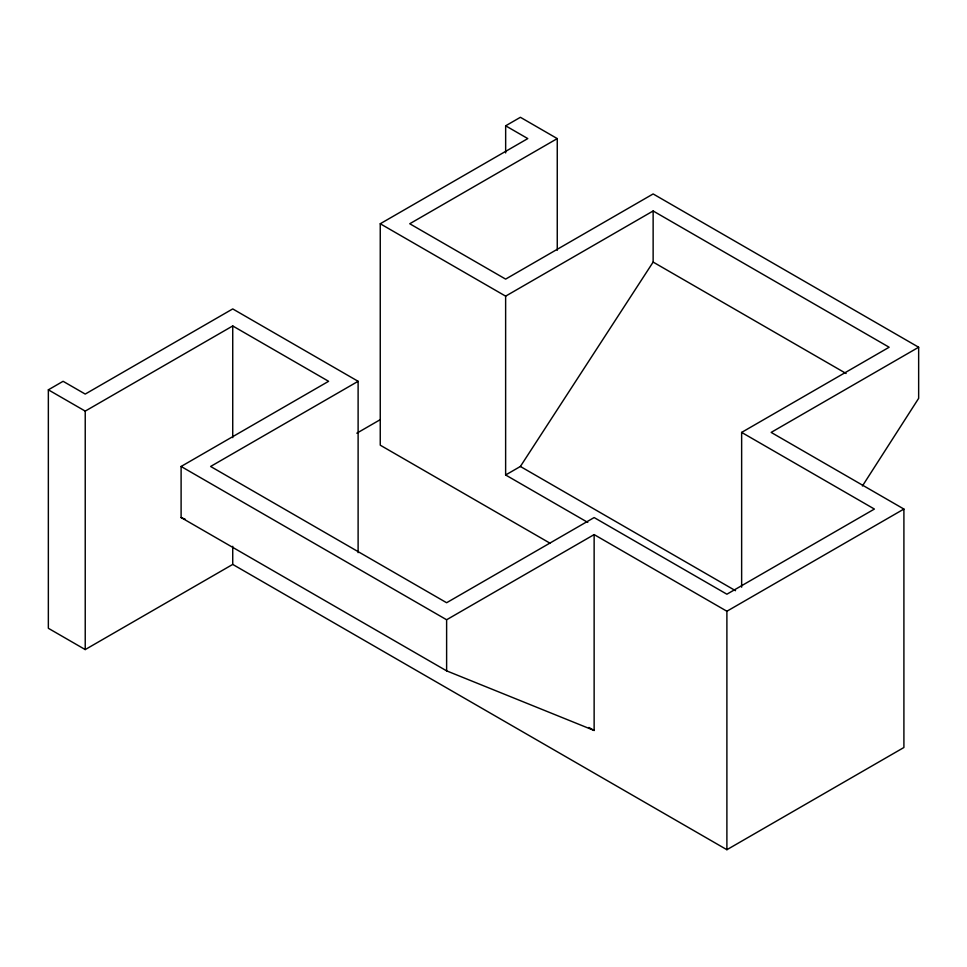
<?xml version="1.0" encoding="UTF-8"?>
<svg xmlns="http://www.w3.org/2000/svg" width="967" height="967" viewBox="0 0 967 967"><rect width="100%" height="100%" fill="white"/><g stroke="black" fill="none" stroke-linecap="round" stroke-linejoin="round"><path stroke-width="1.45" d="M358.116 552.64L358.116 381.3L232.733 308.92L85.229 394.077L63.097 381.3L48.35 389.822L48.35 628.284L85.229 649.57L232.733 564.414L726.894 849.703L903.903 747.503L903.903 509.053L771.146 432.406L918.65 347.238L918.65 398.344L862.419 485.99M85.229 649.57L85.229 411.108L232.733 325.952L328.611 381.3L181.107 466.469L181.107 517.563L446.621 670.856L594.137 730.472L594.137 534.594L726.894 611.241L726.894 849.703M232.733 437.628L232.733 325.952M505.656 152.931L505.656 125.807L527.789 138.583L380.249 223.752L380.249 445.183L550.187 543.297M446.621 670.856L446.621 619.762L594.137 534.594M587.779 522.41L505.632 474.99L505.632 296.144L380.249 223.752M505.632 474.99L520.379 466.469L653.136 262.081L653.136 210.975L889.144 347.238L741.641 432.406L741.641 587.199M505.656 125.807L520.403 117.297L557.258 138.595L557.258 250.248M557.258 138.595L409.742 223.752L505.632 279.112L653.136 193.944L918.65 347.238M358.116 381.3L210.613 466.469L446.621 602.731L594.137 517.563L726.894 594.209L874.398 509.053L741.641 432.406M505.632 296.144L653.136 210.975M356.823 433.192L380.321 419.618M726.894 611.241L903.903 509.053M181.107 517.563L185.277 519.255M653.136 262.081L846.113 373.492M520.379 466.469L735.524 590.692M48.35 389.822L85.229 411.108M181.107 466.469L446.621 619.762M588.903 727.462L594.137 730.472M232.733 546.295L232.733 564.414"/></g></svg>
